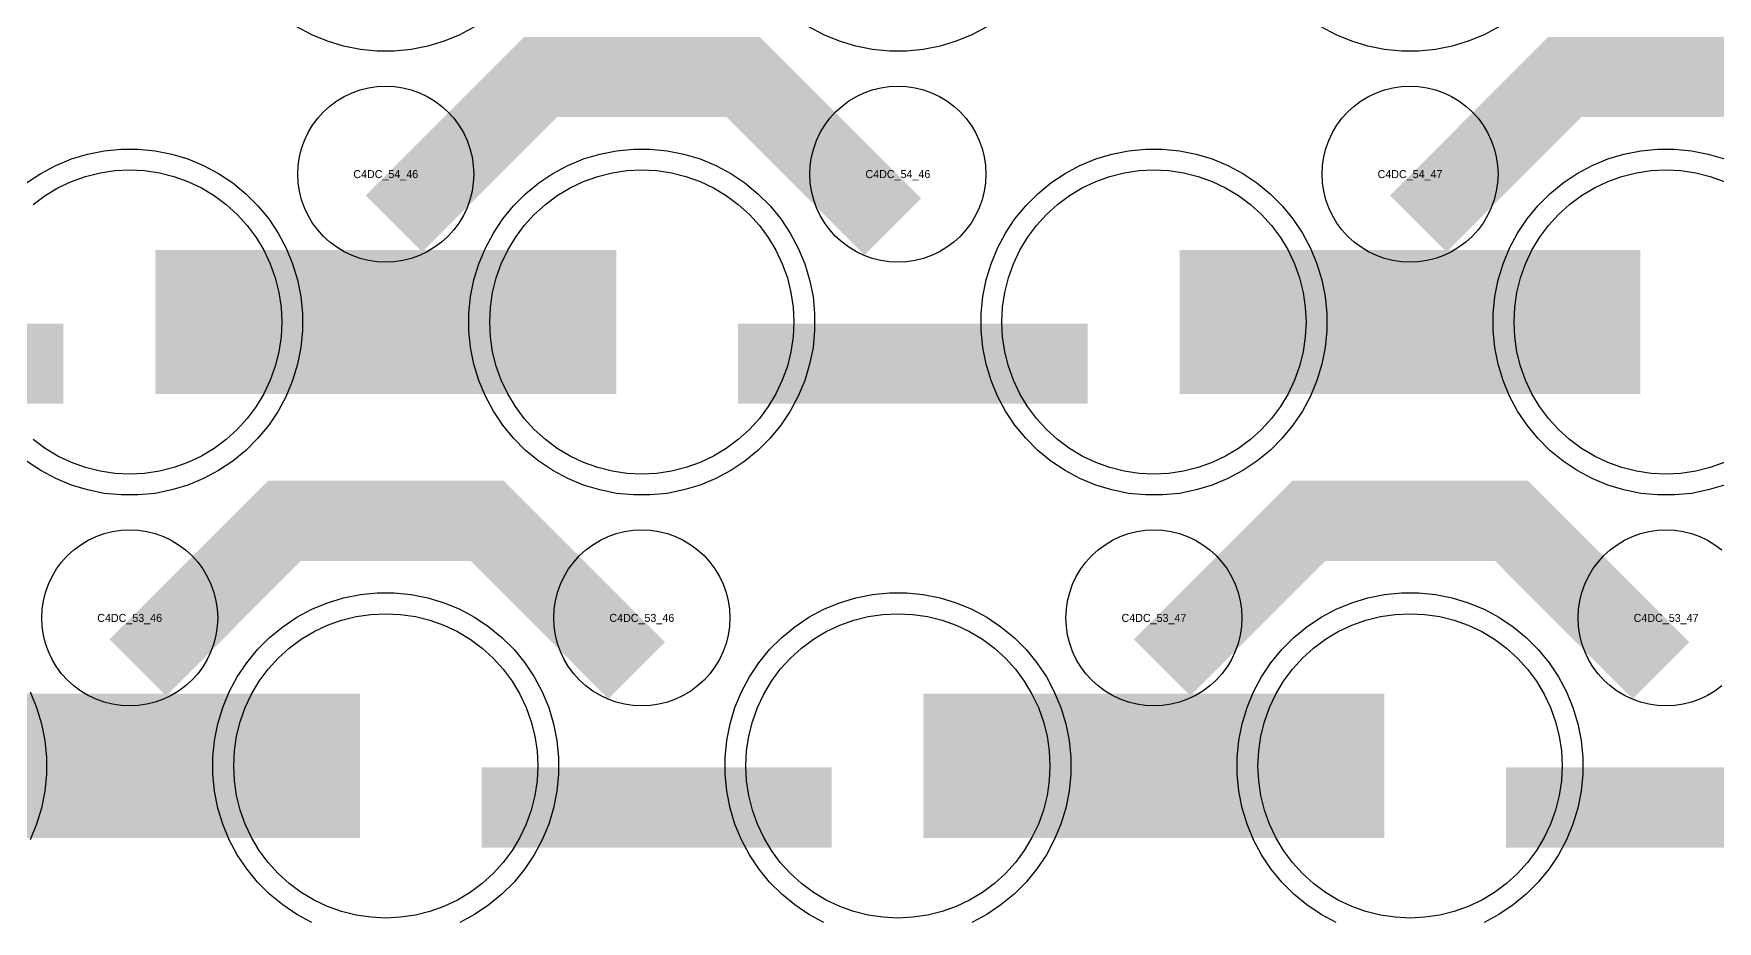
# Model space of a CAD drawing. Extents: x -11880 to 11880, y -14992 to 14992.
# Drawn here: x 2690 to 3216, y -7544 to -7267 of the extents above; entities that cross this region are included whole.
import ezdxf
from ezdxf.enums import TextEntityAlignment as Align

# ---------------------------------------------------------------- set-up
doc = ezdxf.new("R2010")
doc.units = 0
doc.header["$MEASUREMENT"] = 0
for name, color, linetype in [('GDS_775_DT_237', 138, 'CONTINUOUS'), ('RDL1_FS', 34, 'CONTINUOUS'), ('RDL_BS', 160, 'CONTINUOUS')]:
    doc.layers.add(name, color=color, linetype=linetype)

msp = doc.modelspace()

# ---------------------------------------------------------------- linework, layer by layer
at = {"layer": 'RDL1_FS', "color": 241, "true_color": 0xf7abae}
for points in [[(2689.86, -7320.381), (2693.605, -7317.603), (2697.605, -7315.205), (2701.819, -7313.213), (2706.209, -7311.641), (2710.732, -7310.509), (2715.343, -7309.825), (2720, -7309.596), (2724.657, -7309.825), (2729.268, -7310.509), (2733.791, -7311.641), (2738.181, -7313.213), (2742.395, -7315.205), (2746.395, -7317.603), (2750.14, -7320.381), (2753.594, -7323.511), (2756.724, -7326.965), (2759.502, -7330.71), (2761.9, -7334.71), (2763.892, -7338.924), (2765.464, -7343.314), (2766.596, -7347.837), (2767.28, -7352.448), (2767.509, -7357.105), (2767.28, -7361.762), (2766.596, -7366.373), (2765.464, -7370.896), (2763.892, -7375.286), (2761.9, -7379.5), (2759.502, -7383.5), (2756.724, -7387.245), (2753.594, -7390.699), (2750.14, -7393.829), (2746.395, -7396.607), (2742.395, -7399.005), (2738.181, -7400.997), (2733.791, -7402.569), (2729.268, -7403.701), (2724.657, -7404.385), (2720, -7404.614), (2715.343, -7404.385), (2710.732, -7403.701), (2706.209, -7402.569), (2701.819, -7400.997), (2697.605, -7399.005), (2693.605, -7396.607), (2689.86, -7393.829)], [(3218.181, -7400.997), (3213.791, -7402.569), (3209.268, -7403.701), (3204.657, -7404.385), (3200, -7404.614), (3195.343, -7404.385), (3190.732, -7403.701), (3186.209, -7402.569), (3181.819, -7400.997), (3177.605, -7399.005), (3173.605, -7396.607), (3169.86, -7393.829), (3166.406, -7390.699), (3163.276, -7387.245), (3160.498, -7383.5), (3158.1, -7379.5), (3156.108, -7375.286), (3154.536, -7370.896), (3153.404, -7366.373), (3152.72, -7361.762), (3152.491, -7357.105), (3152.72, -7352.448), (3153.404, -7347.837), (3154.536, -7343.314), (3156.108, -7338.924), (3158.1, -7334.71), (3160.498, -7330.71), (3163.276, -7326.965), (3166.406, -7323.511), (3169.86, -7320.381), (3173.605, -7317.603), (3177.605, -7315.205), (3181.819, -7313.213), (3186.209, -7311.641), (3190.732, -7310.509), (3195.343, -7309.825), (3200, -7309.596), (3204.657, -7309.825), (3209.268, -7310.509), (3213.791, -7311.641), (3218.181, -7313.213)]]:
    msp.add_lwpolyline(points, dxfattribs=at)
for points in [[(2880, -7404.614), (2875.343, -7404.385), (2870.732, -7403.701), (2866.209, -7402.569), (2861.819, -7400.997), (2857.605, -7399.005), (2853.605, -7396.607), (2849.86, -7393.829), (2846.406, -7390.699), (2843.276, -7387.245), (2840.498, -7383.5), (2838.1, -7379.5), (2836.108, -7375.286), (2834.536, -7370.896), (2833.404, -7366.373), (2832.72, -7361.762), (2832.491, -7357.105), (2832.72, -7352.448), (2833.404, -7347.837), (2834.536, -7343.314), (2836.108, -7338.924), (2838.1, -7334.71), (2840.498, -7330.71), (2843.276, -7326.965), (2846.406, -7323.511), (2849.86, -7320.381), (2853.605, -7317.603), (2857.605, -7315.205), (2861.819, -7313.213), (2866.209, -7311.641), (2870.732, -7310.509), (2875.343, -7309.825), (2880, -7309.596), (2884.657, -7309.825), (2889.268, -7310.509), (2893.791, -7311.641), (2898.181, -7313.213), (2902.395, -7315.205), (2906.395, -7317.603), (2910.14, -7320.381), (2913.594, -7323.511), (2916.724, -7326.965), (2919.502, -7330.71), (2921.9, -7334.71), (2923.892, -7338.924), (2925.464, -7343.314), (2926.596, -7347.837), (2927.28, -7352.448), (2927.509, -7357.105), (2927.28, -7361.762), (2926.596, -7366.373), (2925.464, -7370.896), (2923.892, -7375.286), (2921.9, -7379.5), (2919.502, -7383.5), (2916.724, -7387.245), (2913.594, -7390.699), (2910.14, -7393.829), (2906.395, -7396.607), (2902.395, -7399.005), (2898.181, -7400.997), (2893.791, -7402.569), (2889.268, -7403.701), (2884.657, -7404.385)], [(3040, -7404.614), (3035.343, -7404.385), (3030.732, -7403.701), (3026.209, -7402.569), (3021.819, -7400.997), (3017.605, -7399.005), (3013.605, -7396.607), (3009.86, -7393.829), (3006.406, -7390.699), (3003.276, -7387.245), (3000.498, -7383.5), (2998.1, -7379.5), (2996.108, -7375.286), (2994.536, -7370.896), (2993.404, -7366.373), (2992.72, -7361.762), (2992.491, -7357.105), (2992.72, -7352.448), (2993.404, -7347.837), (2994.536, -7343.314), (2996.108, -7338.924), (2998.1, -7334.71), (3000.498, -7330.71), (3003.276, -7326.965), (3006.406, -7323.511), (3009.86, -7320.381), (3013.605, -7317.603), (3017.605, -7315.205), (3021.819, -7313.213), (3026.209, -7311.641), (3030.732, -7310.509), (3035.343, -7309.825), (3040, -7309.596), (3044.657, -7309.825), (3049.268, -7310.509), (3053.791, -7311.641), (3058.181, -7313.213), (3062.395, -7315.205), (3066.395, -7317.603), (3070.14, -7320.381), (3073.594, -7323.511), (3076.724, -7326.965), (3079.502, -7330.71), (3081.9, -7334.71), (3083.892, -7338.924), (3085.464, -7343.314), (3086.596, -7347.837), (3087.28, -7352.448), (3087.509, -7357.105), (3087.28, -7361.762), (3086.596, -7366.373), (3085.464, -7370.896), (3083.892, -7375.286), (3081.9, -7379.5), (3079.502, -7383.5), (3076.724, -7387.245), (3073.594, -7390.699), (3070.14, -7393.829), (3066.395, -7396.607), (3062.395, -7399.005), (3058.181, -7400.997), (3053.791, -7402.569), (3049.268, -7403.701), (3044.657, -7404.385)], [(2800, -7543.179), (2795.343, -7542.95), (2790.732, -7542.266), (2786.209, -7541.134), (2781.819, -7539.562), (2777.605, -7537.57), (2773.605, -7535.172), (2769.86, -7532.394), (2766.406, -7529.264), (2763.276, -7525.81), (2760.498, -7522.065), (2758.1, -7518.065), (2756.108, -7513.851), (2754.536, -7509.461), (2753.404, -7504.938), (2752.72, -7500.327), (2752.491, -7495.67), (2752.72, -7491.013), (2753.404, -7486.402), (2754.536, -7481.879), (2756.108, -7477.489), (2758.1, -7473.275), (2760.498, -7469.275), (2763.276, -7465.53), (2766.406, -7462.076), (2769.86, -7458.946), (2773.605, -7456.168), (2777.605, -7453.77), (2781.819, -7451.778), (2786.209, -7450.206), (2790.732, -7449.074), (2795.343, -7448.39), (2800, -7448.161), (2804.657, -7448.39), (2809.268, -7449.074), (2813.791, -7450.206), (2818.181, -7451.778), (2822.395, -7453.77), (2826.395, -7456.168), (2830.14, -7458.946), (2833.594, -7462.076), (2836.724, -7465.53), (2839.502, -7469.275), (2841.9, -7473.275), (2843.892, -7477.489), (2845.464, -7481.879), (2846.596, -7486.402), (2847.28, -7491.013), (2847.509, -7495.67), (2847.28, -7500.327), (2846.596, -7504.938), (2845.464, -7509.461), (2843.892, -7513.851), (2841.9, -7518.065), (2839.502, -7522.065), (2836.724, -7525.81), (2833.594, -7529.264), (2830.14, -7532.394), (2826.395, -7535.172), (2822.395, -7537.57), (2818.181, -7539.562), (2813.791, -7541.134), (2809.268, -7542.266), (2804.657, -7542.95)], [(2960, -7543.179), (2955.343, -7542.95), (2950.732, -7542.266), (2946.209, -7541.134), (2941.819, -7539.562), (2937.605, -7537.57), (2933.605, -7535.172), (2929.86, -7532.394), (2926.406, -7529.264), (2923.276, -7525.81), (2920.498, -7522.065), (2918.1, -7518.065), (2916.108, -7513.851), (2914.536, -7509.461), (2913.404, -7504.938), (2912.72, -7500.327), (2912.491, -7495.67), (2912.72, -7491.013), (2913.404, -7486.402), (2914.536, -7481.879), (2916.108, -7477.489), (2918.1, -7473.275), (2920.498, -7469.275), (2923.276, -7465.53), (2926.406, -7462.076), (2929.86, -7458.946), (2933.605, -7456.168), (2937.605, -7453.77), (2941.819, -7451.778), (2946.209, -7450.206), (2950.732, -7449.074), (2955.343, -7448.39), (2960, -7448.161), (2964.657, -7448.39), (2969.268, -7449.074), (2973.791, -7450.206), (2978.181, -7451.778), (2982.395, -7453.77), (2986.395, -7456.168), (2990.14, -7458.946), (2993.594, -7462.076), (2996.724, -7465.53), (2999.502, -7469.275), (3001.9, -7473.275), (3003.892, -7477.489), (3005.464, -7481.879), (3006.596, -7486.402), (3007.28, -7491.013), (3007.509, -7495.67), (3007.28, -7500.327), (3006.596, -7504.938), (3005.464, -7509.461), (3003.892, -7513.851), (3001.9, -7518.065), (2999.502, -7522.065), (2996.724, -7525.81), (2993.594, -7529.264), (2990.14, -7532.394), (2986.395, -7535.172), (2982.395, -7537.57), (2978.181, -7539.562), (2973.791, -7541.134), (2969.268, -7542.266), (2964.657, -7542.95)], [(3120, -7543.179), (3115.343, -7542.95), (3110.732, -7542.266), (3106.209, -7541.134), (3101.819, -7539.562), (3097.605, -7537.57), (3093.605, -7535.172), (3089.86, -7532.394), (3086.406, -7529.264), (3083.276, -7525.81), (3080.498, -7522.065), (3078.1, -7518.065), (3076.108, -7513.851), (3074.536, -7509.461), (3073.404, -7504.938), (3072.72, -7500.327), (3072.491, -7495.67), (3072.72, -7491.013), (3073.404, -7486.402), (3074.536, -7481.879), (3076.108, -7477.489), (3078.1, -7473.275), (3080.498, -7469.275), (3083.276, -7465.53), (3086.406, -7462.076), (3089.86, -7458.946), (3093.605, -7456.168), (3097.605, -7453.77), (3101.819, -7451.778), (3106.209, -7450.206), (3110.732, -7449.074), (3115.343, -7448.39), (3120, -7448.161), (3124.657, -7448.39), (3129.268, -7449.074), (3133.791, -7450.206), (3138.181, -7451.778), (3142.395, -7453.77), (3146.395, -7456.168), (3150.14, -7458.946), (3153.594, -7462.076), (3156.724, -7465.53), (3159.502, -7469.275), (3161.9, -7473.275), (3163.892, -7477.489), (3165.464, -7481.879), (3166.596, -7486.402), (3167.28, -7491.013), (3167.509, -7495.67), (3167.28, -7500.327), (3166.596, -7504.938), (3165.464, -7509.461), (3163.892, -7513.851), (3161.9, -7518.065), (3159.502, -7522.065), (3156.724, -7525.81), (3153.594, -7529.264), (3150.14, -7532.394), (3146.395, -7535.172), (3142.395, -7537.57), (3138.181, -7539.562), (3133.791, -7541.134), (3129.268, -7542.266), (3124.657, -7542.95)]]:
    msp.add_lwpolyline(points, close=True, dxfattribs=at)
for points in [[(2728.002, -7357.105, 45, 45, 0), (2800.002, -7357.105, 45, 45, 0)], [(2800.002, -7357.105, 45, 45, 0), (2872.002, -7357.105, 45, 45, 0)], [(3048.002, -7357.105, 45, 45, 0), (3120.002, -7357.105, 45, 45, 0)], [(3120.002, -7357.105, 45, 45, 0), (3192.002, -7357.105, 45, 45, 0)], [(2648.002, -7495.67, 45, 45, 0), (2720.002, -7495.67, 45, 45, 0)], [(2720.002, -7495.67, 45, 45, 0), (2792.002, -7495.67, 45, 45, 0)], [(2968.002, -7495.67, 45, 45, 0), (3040.002, -7495.67, 45, 45, 0)], [(3040.002, -7495.67, 45, 45, 0), (3112.002, -7495.67, 45, 45, 0)]]:
    msp.add_lwpolyline(points, format="xyseb", dxfattribs=at)
at = {"layer": 'RDL_BS'}
for points in [[(2827.777, -7264.923), (2823.115, -7267.415), (2818.205, -7269.446), (2813.165, -7270.977), (2807.938, -7272.023), (2802.644, -7272.54), (2797.356, -7272.54), (2792.062, -7272.023), (2786.835, -7270.977), (2781.795, -7269.446), (2776.885, -7267.415), (2772.223, -7264.923)], [(2987.777, -7264.923), (2983.115, -7267.415), (2978.205, -7269.446), (2973.165, -7270.977), (2967.938, -7272.023), (2962.644, -7272.54), (2957.356, -7272.54), (2952.062, -7272.023), (2946.835, -7270.977), (2941.795, -7269.446), (2936.885, -7267.415), (2932.223, -7264.923)], [(3147.777, -7264.923), (3143.115, -7267.415), (3138.205, -7269.446), (3133.165, -7270.977), (3127.938, -7272.023), (3122.644, -7272.54), (3117.356, -7272.54), (3112.062, -7272.023), (3106.835, -7270.977), (3101.795, -7269.446), (3096.885, -7267.415), (3092.223, -7264.923)], [(3217.443, -7470.736), (3215.28, -7472.339), (3212.956, -7473.732), (3210.519, -7474.884), (3207.984, -7475.791), (3205.365, -7476.448), (3202.693, -7476.844), (3200, -7476.976), (3197.307, -7476.844), (3194.635, -7476.448), (3192.016, -7475.791), (3189.481, -7474.884), (3187.044, -7473.732), (3184.72, -7472.339), (3182.557, -7470.736), (3180.558, -7468.924), (3178.746, -7466.925), (3177.143, -7464.762), (3175.75, -7462.438), (3174.598, -7460.001), (3173.691, -7457.466), (3173.034, -7454.847), (3172.638, -7452.175), (3172.506, -7449.482), (3172.638, -7446.789), (3173.034, -7444.117), (3173.691, -7441.498), (3174.598, -7438.963), (3175.75, -7436.526), (3177.143, -7434.202), (3178.746, -7432.039), (3180.558, -7430.04), (3182.557, -7428.228), (3184.72, -7426.625), (3187.044, -7425.232), (3189.481, -7424.08), (3192.016, -7423.173), (3194.635, -7422.516), (3197.307, -7422.12), (3200, -7421.988), (3202.693, -7422.12), (3205.365, -7422.516), (3207.984, -7423.173), (3210.519, -7424.08), (3212.956, -7425.232), (3215.28, -7426.625), (3217.443, -7428.228)]]:
    msp.add_lwpolyline(points, dxfattribs=at)
for points in [[(2802.562, -7326.419, 25, 25, 0), (2848.377, -7280.604, 25, 25, 0), (2881.93, -7280.604, 25, 25, 0)], [(2958.401, -7327.318, 25, 25, 0), (2911.687, -7280.604, 25, 25, 0), (2881.929, -7280.604, 25, 25, 0)], [(3122.562, -7326.419, 25, 25, 0), (3168.377, -7280.604, 25, 25, 0), (3201.93, -7280.604, 25, 25, 0)], [(3278.401, -7327.318, 25, 25, 0), (3231.687, -7280.604, 25, 25, 0), (3201.929, -7280.604, 25, 25, 0)], [(2722.562, -7464.984, 25, 25, 0), (2768.377, -7419.169, 25, 25, 0), (2801.93, -7419.169, 25, 25, 0)], [(2878.401, -7465.883, 25, 25, 0), (2831.687, -7419.169, 25, 25, 0), (2801.929, -7419.169, 25, 25, 0)], [(3042.562, -7464.984, 25, 25, 0), (3088.377, -7419.169, 25, 25, 0), (3121.93, -7419.169, 25, 25, 0)], [(3198.401, -7465.883, 25, 25, 0), (3151.687, -7419.169, 25, 25, 0), (3121.929, -7419.169, 25, 25, 0)]]:
    msp.add_lwpolyline(points, format="xyseb", dxfattribs=at)
for points in [[(2800, -7338.411), (2797.307, -7338.279), (2794.635, -7337.883), (2792.016, -7337.226), (2789.481, -7336.319), (2787.044, -7335.167), (2784.72, -7333.774), (2782.557, -7332.171), (2780.558, -7330.359), (2778.746, -7328.36), (2777.143, -7326.197), (2775.75, -7323.873), (2774.598, -7321.436), (2773.691, -7318.901), (2773.034, -7316.282), (2772.638, -7313.61), (2772.506, -7310.917), (2772.638, -7308.224), (2773.034, -7305.552), (2773.691, -7302.933), (2774.598, -7300.398), (2775.75, -7297.961), (2777.143, -7295.637), (2778.746, -7293.474), (2780.558, -7291.475), (2782.557, -7289.663), (2784.72, -7288.06), (2787.044, -7286.667), (2789.481, -7285.515), (2792.016, -7284.608), (2794.635, -7283.951), (2797.307, -7283.555), (2800, -7283.423), (2802.693, -7283.555), (2805.365, -7283.951), (2807.984, -7284.608), (2810.519, -7285.515), (2812.956, -7286.667), (2815.28, -7288.06), (2817.443, -7289.663), (2819.442, -7291.475), (2821.254, -7293.474), (2822.857, -7295.637), (2824.25, -7297.961), (2825.402, -7300.398), (2826.309, -7302.933), (2826.966, -7305.552), (2827.362, -7308.224), (2827.494, -7310.917), (2827.362, -7313.61), (2826.966, -7316.282), (2826.309, -7318.901), (2825.402, -7321.436), (2824.25, -7323.873), (2822.857, -7326.197), (2821.254, -7328.36), (2819.442, -7330.359), (2817.443, -7332.171), (2815.28, -7333.774), (2812.956, -7335.167), (2810.519, -7336.319), (2807.984, -7337.226), (2805.365, -7337.883), (2802.693, -7338.279)], [(2960, -7338.411), (2957.307, -7338.279), (2954.635, -7337.883), (2952.016, -7337.226), (2949.481, -7336.319), (2947.044, -7335.167), (2944.72, -7333.774), (2942.557, -7332.171), (2940.558, -7330.359), (2938.746, -7328.36), (2937.143, -7326.197), (2935.75, -7323.873), (2934.598, -7321.436), (2933.691, -7318.901), (2933.034, -7316.282), (2932.638, -7313.61), (2932.506, -7310.917), (2932.638, -7308.224), (2933.034, -7305.552), (2933.691, -7302.933), (2934.598, -7300.398), (2935.75, -7297.961), (2937.143, -7295.637), (2938.746, -7293.474), (2940.558, -7291.475), (2942.557, -7289.663), (2944.72, -7288.06), (2947.044, -7286.667), (2949.481, -7285.515), (2952.016, -7284.608), (2954.635, -7283.951), (2957.307, -7283.555), (2960, -7283.423), (2962.693, -7283.555), (2965.365, -7283.951), (2967.984, -7284.608), (2970.519, -7285.515), (2972.956, -7286.667), (2975.28, -7288.06), (2977.443, -7289.663), (2979.442, -7291.475), (2981.254, -7293.474), (2982.857, -7295.637), (2984.25, -7297.961), (2985.402, -7300.398), (2986.309, -7302.933), (2986.966, -7305.552), (2987.362, -7308.224), (2987.494, -7310.917), (2987.362, -7313.61), (2986.966, -7316.282), (2986.309, -7318.901), (2985.402, -7321.436), (2984.25, -7323.873), (2982.857, -7326.197), (2981.254, -7328.36), (2979.442, -7330.359), (2977.443, -7332.171), (2975.28, -7333.774), (2972.956, -7335.167), (2970.519, -7336.319), (2967.984, -7337.226), (2965.365, -7337.883), (2962.693, -7338.279)], [(3120, -7338.411), (3117.307, -7338.279), (3114.635, -7337.883), (3112.016, -7337.226), (3109.481, -7336.319), (3107.044, -7335.167), (3104.72, -7333.774), (3102.557, -7332.171), (3100.558, -7330.359), (3098.746, -7328.36), (3097.143, -7326.197), (3095.75, -7323.873), (3094.598, -7321.436), (3093.691, -7318.901), (3093.034, -7316.282), (3092.638, -7313.61), (3092.506, -7310.917), (3092.638, -7308.224), (3093.034, -7305.552), (3093.691, -7302.933), (3094.598, -7300.398), (3095.75, -7297.961), (3097.143, -7295.637), (3098.746, -7293.474), (3100.558, -7291.475), (3102.557, -7289.663), (3104.72, -7288.06), (3107.044, -7286.667), (3109.481, -7285.515), (3112.016, -7284.608), (3114.635, -7283.951), (3117.307, -7283.555), (3120, -7283.423), (3122.693, -7283.555), (3125.365, -7283.951), (3127.984, -7284.608), (3130.519, -7285.515), (3132.956, -7286.667), (3135.28, -7288.06), (3137.443, -7289.663), (3139.442, -7291.475), (3141.254, -7293.474), (3142.857, -7295.637), (3144.25, -7297.961), (3145.402, -7300.398), (3146.309, -7302.933), (3146.966, -7305.552), (3147.362, -7308.224), (3147.494, -7310.917), (3147.362, -7313.61), (3146.966, -7316.282), (3146.309, -7318.901), (3145.402, -7321.436), (3144.25, -7323.873), (3142.857, -7326.197), (3141.254, -7328.36), (3139.442, -7330.359), (3137.443, -7332.171), (3135.28, -7333.774), (3132.956, -7335.167), (3130.519, -7336.319), (3127.984, -7337.226), (3125.365, -7337.883), (3122.693, -7338.279)], [(2720, -7476.976), (2717.307, -7476.844), (2714.635, -7476.448), (2712.016, -7475.791), (2709.481, -7474.884), (2707.044, -7473.732), (2704.72, -7472.339), (2702.557, -7470.736), (2700.558, -7468.924), (2698.746, -7466.925), (2697.143, -7464.762), (2695.75, -7462.438), (2694.598, -7460.001), (2693.691, -7457.466), (2693.034, -7454.847), (2692.638, -7452.175), (2692.506, -7449.482), (2692.638, -7446.789), (2693.034, -7444.117), (2693.691, -7441.498), (2694.598, -7438.963), (2695.75, -7436.526), (2697.143, -7434.202), (2698.746, -7432.039), (2700.558, -7430.04), (2702.557, -7428.228), (2704.72, -7426.625), (2707.044, -7425.232), (2709.481, -7424.08), (2712.016, -7423.173), (2714.635, -7422.516), (2717.307, -7422.12), (2720, -7421.988), (2722.693, -7422.12), (2725.365, -7422.516), (2727.984, -7423.173), (2730.519, -7424.08), (2732.956, -7425.232), (2735.28, -7426.625), (2737.443, -7428.228), (2739.442, -7430.04), (2741.254, -7432.039), (2742.857, -7434.202), (2744.25, -7436.526), (2745.402, -7438.963), (2746.309, -7441.498), (2746.966, -7444.117), (2747.362, -7446.789), (2747.494, -7449.482), (2747.362, -7452.175), (2746.966, -7454.847), (2746.309, -7457.466), (2745.402, -7460.001), (2744.25, -7462.438), (2742.857, -7464.762), (2741.254, -7466.925), (2739.442, -7468.924), (2737.443, -7470.736), (2735.28, -7472.339), (2732.956, -7473.732), (2730.519, -7474.884), (2727.984, -7475.791), (2725.365, -7476.448), (2722.693, -7476.844)], [(2880, -7476.976), (2877.307, -7476.844), (2874.635, -7476.448), (2872.016, -7475.791), (2869.481, -7474.884), (2867.044, -7473.732), (2864.72, -7472.339), (2862.557, -7470.736), (2860.558, -7468.924), (2858.746, -7466.925), (2857.143, -7464.762), (2855.75, -7462.438), (2854.598, -7460.001), (2853.691, -7457.466), (2853.034, -7454.847), (2852.638, -7452.175), (2852.506, -7449.482), (2852.638, -7446.789), (2853.034, -7444.117), (2853.691, -7441.498), (2854.598, -7438.963), (2855.75, -7436.526), (2857.143, -7434.202), (2858.746, -7432.039), (2860.558, -7430.04), (2862.557, -7428.228), (2864.72, -7426.625), (2867.044, -7425.232), (2869.481, -7424.08), (2872.016, -7423.173), (2874.635, -7422.516), (2877.307, -7422.12), (2880, -7421.988), (2882.693, -7422.12), (2885.365, -7422.516), (2887.984, -7423.173), (2890.519, -7424.08), (2892.956, -7425.232), (2895.28, -7426.625), (2897.443, -7428.228), (2899.442, -7430.04), (2901.254, -7432.039), (2902.857, -7434.202), (2904.25, -7436.526), (2905.402, -7438.963), (2906.309, -7441.498), (2906.966, -7444.117), (2907.362, -7446.789), (2907.494, -7449.482), (2907.362, -7452.175), (2906.966, -7454.847), (2906.309, -7457.466), (2905.402, -7460.001), (2904.25, -7462.438), (2902.857, -7464.762), (2901.254, -7466.925), (2899.442, -7468.924), (2897.443, -7470.736), (2895.28, -7472.339), (2892.956, -7473.732), (2890.519, -7474.884), (2887.984, -7475.791), (2885.365, -7476.448), (2882.693, -7476.844)], [(3040, -7476.976), (3037.307, -7476.844), (3034.635, -7476.448), (3032.016, -7475.791), (3029.481, -7474.884), (3027.044, -7473.732), (3024.72, -7472.339), (3022.557, -7470.736), (3020.558, -7468.924), (3018.746, -7466.925), (3017.143, -7464.762), (3015.75, -7462.438), (3014.598, -7460.001), (3013.691, -7457.466), (3013.034, -7454.847), (3012.638, -7452.175), (3012.506, -7449.482), (3012.638, -7446.789), (3013.034, -7444.117), (3013.691, -7441.498), (3014.598, -7438.963), (3015.75, -7436.526), (3017.143, -7434.202), (3018.746, -7432.039), (3020.558, -7430.04), (3022.557, -7428.228), (3024.72, -7426.625), (3027.044, -7425.232), (3029.481, -7424.08), (3032.016, -7423.173), (3034.635, -7422.516), (3037.307, -7422.12), (3040, -7421.988), (3042.693, -7422.12), (3045.365, -7422.516), (3047.984, -7423.173), (3050.519, -7424.08), (3052.956, -7425.232), (3055.28, -7426.625), (3057.443, -7428.228), (3059.442, -7430.04), (3061.254, -7432.039), (3062.857, -7434.202), (3064.25, -7436.526), (3065.402, -7438.963), (3066.309, -7441.498), (3066.966, -7444.117), (3067.362, -7446.789), (3067.494, -7449.482), (3067.362, -7452.175), (3066.966, -7454.847), (3066.309, -7457.466), (3065.402, -7460.001), (3064.25, -7462.438), (3062.857, -7464.762), (3061.254, -7466.925), (3059.442, -7468.924), (3057.443, -7470.736), (3055.28, -7472.339), (3052.956, -7473.732), (3050.519, -7474.884), (3047.984, -7475.791), (3045.365, -7476.448), (3042.693, -7476.844)]]:
    msp.add_lwpolyline(points, close=True, dxfattribs=at)
at = {"layer": 'RDL_BS', "color": 241, "true_color": 0xf7abae}
for points in [[(2687.809, -7313.669), (2692.223, -7310.722), (2696.885, -7308.23), (2701.795, -7306.199), (2706.835, -7304.668), (2712.062, -7303.622), (2717.356, -7303.105), (2722.644, -7303.105), (2727.938, -7303.622), (2733.165, -7304.668), (2738.205, -7306.199), (2743.115, -7308.23), (2747.777, -7310.722), (2752.191, -7313.669), (2756.292, -7317.031), (2760.074, -7320.813), (2763.436, -7324.914), (2766.383, -7329.328), (2768.875, -7333.99), (2770.906, -7338.9), (2772.437, -7343.94), (2773.483, -7349.167), (2774, -7354.461), (2774, -7359.749), (2773.483, -7365.043), (2772.437, -7370.27), (2770.906, -7375.31), (2768.875, -7380.22), (2766.383, -7384.882), (2763.436, -7389.296), (2760.074, -7393.397), (2756.292, -7397.179), (2752.191, -7400.541), (2747.777, -7403.488), (2743.115, -7405.98), (2738.205, -7408.011), (2733.165, -7409.542), (2727.938, -7410.588), (2722.644, -7411.105), (2717.356, -7411.105), (2712.062, -7410.588), (2706.835, -7409.542), (2701.795, -7408.011), (2696.885, -7405.98), (2692.223, -7403.488), (2687.809, -7400.541)], [(3218.205, -7408.011), (3213.165, -7409.542), (3207.938, -7410.588), (3202.644, -7411.105), (3197.356, -7411.105), (3192.062, -7410.588), (3186.835, -7409.542), (3181.795, -7408.011), (3176.885, -7405.98), (3172.223, -7403.488), (3167.809, -7400.541), (3163.708, -7397.179), (3159.926, -7393.397), (3156.564, -7389.296), (3153.617, -7384.882), (3151.125, -7380.22), (3149.094, -7375.31), (3147.563, -7370.27), (3146.517, -7365.043), (3146, -7359.749), (3146, -7354.461), (3146.517, -7349.167), (3147.563, -7343.94), (3149.094, -7338.9), (3151.125, -7333.99), (3153.617, -7329.328), (3156.564, -7324.914), (3159.926, -7320.813), (3163.708, -7317.031), (3167.809, -7313.669), (3172.223, -7310.722), (3176.885, -7308.23), (3181.795, -7306.199), (3186.835, -7304.668), (3192.062, -7303.622), (3197.356, -7303.105), (3202.644, -7303.105), (3207.938, -7303.622), (3213.165, -7304.668), (3218.205, -7306.199)], [(2776.885, -7544.545), (2772.223, -7542.053), (2767.809, -7539.106), (2763.708, -7535.744), (2759.926, -7531.962), (2756.564, -7527.861), (2753.617, -7523.447), (2751.125, -7518.785), (2749.094, -7513.875), (2747.563, -7508.835), (2746.517, -7503.608), (2746, -7498.314), (2746, -7493.026), (2746.517, -7487.732), (2747.563, -7482.505), (2749.094, -7477.465), (2751.125, -7472.555), (2753.617, -7467.893), (2756.564, -7463.479), (2759.926, -7459.378), (2763.708, -7455.596), (2767.809, -7452.234), (2772.223, -7449.287), (2776.885, -7446.795), (2781.795, -7444.764), (2786.835, -7443.233), (2792.062, -7442.187), (2797.356, -7441.67), (2802.644, -7441.67), (2807.938, -7442.187), (2813.165, -7443.233), (2818.205, -7444.764), (2823.115, -7446.795), (2827.777, -7449.287), (2832.191, -7452.234), (2836.292, -7455.596), (2840.074, -7459.378), (2843.436, -7463.479), (2846.383, -7467.893), (2848.875, -7472.555), (2850.906, -7477.465), (2852.437, -7482.505), (2853.483, -7487.732), (2854, -7493.026), (2854, -7498.314), (2853.483, -7503.608), (2852.437, -7508.835), (2850.906, -7513.875), (2848.875, -7518.785), (2846.383, -7523.447), (2843.436, -7527.861), (2840.074, -7531.962), (2836.292, -7535.744), (2832.191, -7539.106), (2827.777, -7542.053), (2823.115, -7544.545)], [(2936.885, -7544.545), (2932.223, -7542.053), (2927.809, -7539.106), (2923.708, -7535.744), (2919.926, -7531.962), (2916.564, -7527.861), (2913.617, -7523.447), (2911.125, -7518.785), (2909.094, -7513.875), (2907.563, -7508.835), (2906.517, -7503.608), (2906, -7498.314), (2906, -7493.026), (2906.517, -7487.732), (2907.563, -7482.505), (2909.094, -7477.465), (2911.125, -7472.555), (2913.617, -7467.893), (2916.564, -7463.479), (2919.926, -7459.378), (2923.708, -7455.596), (2927.809, -7452.234), (2932.223, -7449.287), (2936.885, -7446.795), (2941.795, -7444.764), (2946.835, -7443.233), (2952.062, -7442.187), (2957.356, -7441.67), (2962.644, -7441.67), (2967.938, -7442.187), (2973.165, -7443.233), (2978.205, -7444.764), (2983.115, -7446.795), (2987.777, -7449.287), (2992.191, -7452.234), (2996.292, -7455.596), (3000.074, -7459.378), (3003.436, -7463.479), (3006.383, -7467.893), (3008.875, -7472.555), (3010.906, -7477.465), (3012.437, -7482.505), (3013.483, -7487.732), (3014, -7493.026), (3014, -7498.314), (3013.483, -7503.608), (3012.437, -7508.835), (3010.906, -7513.875), (3008.875, -7518.785), (3006.383, -7523.447), (3003.436, -7527.861), (3000.074, -7531.962), (2996.292, -7535.744), (2992.191, -7539.106), (2987.777, -7542.053), (2983.115, -7544.545)], [(3096.885, -7544.545), (3092.223, -7542.053), (3087.809, -7539.106), (3083.708, -7535.744), (3079.926, -7531.962), (3076.564, -7527.861), (3073.617, -7523.447), (3071.125, -7518.785), (3069.094, -7513.875), (3067.563, -7508.835), (3066.517, -7503.608), (3066, -7498.314), (3066, -7493.026), (3066.517, -7487.732), (3067.563, -7482.505), (3069.094, -7477.465), (3071.125, -7472.555), (3073.617, -7467.893), (3076.564, -7463.479), (3079.926, -7459.378), (3083.708, -7455.596), (3087.809, -7452.234), (3092.223, -7449.287), (3096.885, -7446.795), (3101.795, -7444.764), (3106.835, -7443.233), (3112.062, -7442.187), (3117.356, -7441.67), (3122.644, -7441.67), (3127.938, -7442.187), (3133.165, -7443.233), (3138.205, -7444.764), (3143.115, -7446.795), (3147.777, -7449.287), (3152.191, -7452.234), (3156.292, -7455.596), (3160.074, -7459.378), (3163.436, -7463.479), (3166.383, -7467.893), (3168.875, -7472.555), (3170.906, -7477.465), (3172.437, -7482.505), (3173.483, -7487.732), (3174, -7493.026), (3174, -7498.314), (3173.483, -7503.608), (3172.437, -7508.835), (3170.906, -7513.875), (3168.875, -7518.785), (3166.383, -7523.447), (3163.436, -7527.861), (3160.074, -7531.962), (3156.292, -7535.744), (3152.191, -7539.106), (3147.777, -7542.053), (3143.115, -7544.545)], [(2688.875, -7472.555), (2690.906, -7477.465), (2692.437, -7482.505), (2693.483, -7487.732), (2694, -7493.026), (2694, -7498.314), (2693.483, -7503.608), (2692.437, -7508.835), (2690.906, -7513.875), (2688.875, -7518.785)]]:
    msp.add_lwpolyline(points, dxfattribs=at)
for points in [[(2877.356, -7411.105), (2872.062, -7410.588), (2866.835, -7409.542), (2861.795, -7408.011), (2856.885, -7405.98), (2852.223, -7403.488), (2847.809, -7400.541), (2843.708, -7397.179), (2839.926, -7393.397), (2836.564, -7389.296), (2833.617, -7384.882), (2831.125, -7380.22), (2829.094, -7375.31), (2827.563, -7370.27), (2826.517, -7365.043), (2826, -7359.749), (2826, -7354.461), (2826.517, -7349.167), (2827.563, -7343.94), (2829.094, -7338.9), (2831.125, -7333.99), (2833.617, -7329.328), (2836.564, -7324.914), (2839.926, -7320.813), (2843.708, -7317.031), (2847.809, -7313.669), (2852.223, -7310.722), (2856.885, -7308.23), (2861.795, -7306.199), (2866.835, -7304.668), (2872.062, -7303.622), (2877.356, -7303.105), (2882.644, -7303.105), (2887.938, -7303.622), (2893.165, -7304.668), (2898.205, -7306.199), (2903.115, -7308.23), (2907.777, -7310.722), (2912.191, -7313.669), (2916.292, -7317.031), (2920.074, -7320.813), (2923.436, -7324.914), (2926.383, -7329.328), (2928.875, -7333.99), (2930.906, -7338.9), (2932.437, -7343.94), (2933.483, -7349.167), (2934, -7354.461), (2934, -7359.749), (2933.483, -7365.043), (2932.437, -7370.27), (2930.906, -7375.31), (2928.875, -7380.22), (2926.383, -7384.882), (2923.436, -7389.296), (2920.074, -7393.397), (2916.292, -7397.179), (2912.191, -7400.541), (2907.777, -7403.488), (2903.115, -7405.98), (2898.205, -7408.011), (2893.165, -7409.542), (2887.938, -7410.588), (2882.644, -7411.105)], [(3037.356, -7411.105), (3032.062, -7410.588), (3026.835, -7409.542), (3021.795, -7408.011), (3016.885, -7405.98), (3012.223, -7403.488), (3007.809, -7400.541), (3003.708, -7397.179), (2999.926, -7393.397), (2996.564, -7389.296), (2993.617, -7384.882), (2991.125, -7380.22), (2989.094, -7375.31), (2987.563, -7370.27), (2986.517, -7365.043), (2986, -7359.749), (2986, -7354.461), (2986.517, -7349.167), (2987.563, -7343.94), (2989.094, -7338.9), (2991.125, -7333.99), (2993.617, -7329.328), (2996.564, -7324.914), (2999.926, -7320.813), (3003.708, -7317.031), (3007.809, -7313.669), (3012.223, -7310.722), (3016.885, -7308.23), (3021.795, -7306.199), (3026.835, -7304.668), (3032.062, -7303.622), (3037.356, -7303.105), (3042.644, -7303.105), (3047.938, -7303.622), (3053.165, -7304.668), (3058.205, -7306.199), (3063.115, -7308.23), (3067.777, -7310.722), (3072.191, -7313.669), (3076.292, -7317.031), (3080.074, -7320.813), (3083.436, -7324.914), (3086.383, -7329.328), (3088.875, -7333.99), (3090.906, -7338.9), (3092.437, -7343.94), (3093.483, -7349.167), (3094, -7354.461), (3094, -7359.749), (3093.483, -7365.043), (3092.437, -7370.27), (3090.906, -7375.31), (3088.875, -7380.22), (3086.383, -7384.882), (3083.436, -7389.296), (3080.074, -7393.397), (3076.292, -7397.179), (3072.191, -7400.541), (3067.777, -7403.488), (3063.115, -7405.98), (3058.205, -7408.011), (3053.165, -7409.542), (3047.938, -7410.588), (3042.644, -7411.105)]]:
    msp.add_lwpolyline(points, close=True, dxfattribs=at)
for points in [[(2590.016, -7370.118, 25, 25, 0), (2699.281, -7370.118, 25, 25, 0)], [(2910.016, -7370.118, 25, 25, 0), (3019.281, -7370.118, 25, 25, 0)], [(2830.016, -7508.683, 25, 25, 0), (2939.281, -7508.683, 25, 25, 0)], [(3150.016, -7508.683, 25, 25, 0), (3259.281, -7508.683, 25, 25, 0)]]:
    msp.add_lwpolyline(points, format="xyseb", dxfattribs=at)

# ---------------------------------------------------------------- texts
at = {"layer": 'GDS_775_DT_237'}
for s, p in [('C4DC_54_46', (2800, -7310.917)), ('C4DC_54_46', (2800, -7310.917)), ('C4DC_54_46', (2960, -7310.917)), ('C4DC_54_46', (2960, -7310.917)), ('C4DC_54_47', (3120, -7310.917)), ('C4DC_54_47', (3120, -7310.917)), ('C4DC_53_46', (2720, -7449.482)), ('C4DC_53_46', (2720, -7449.482)), ('C4DC_53_46', (2880, -7449.482)), ('C4DC_53_46', (2880, -7449.482)), ('C4DC_53_47', (3040, -7449.482)), ('C4DC_53_47', (3040, -7449.482)), ('C4DC_53_47', (3200, -7449.482)), ('C4DC_53_47', (3200, -7449.482))]:
    msp.add_text(s, height=2.5, dxfattribs=at).set_placement(p, align=Align.MIDDLE_CENTER)

doc.saveas('drawing.dxf')
